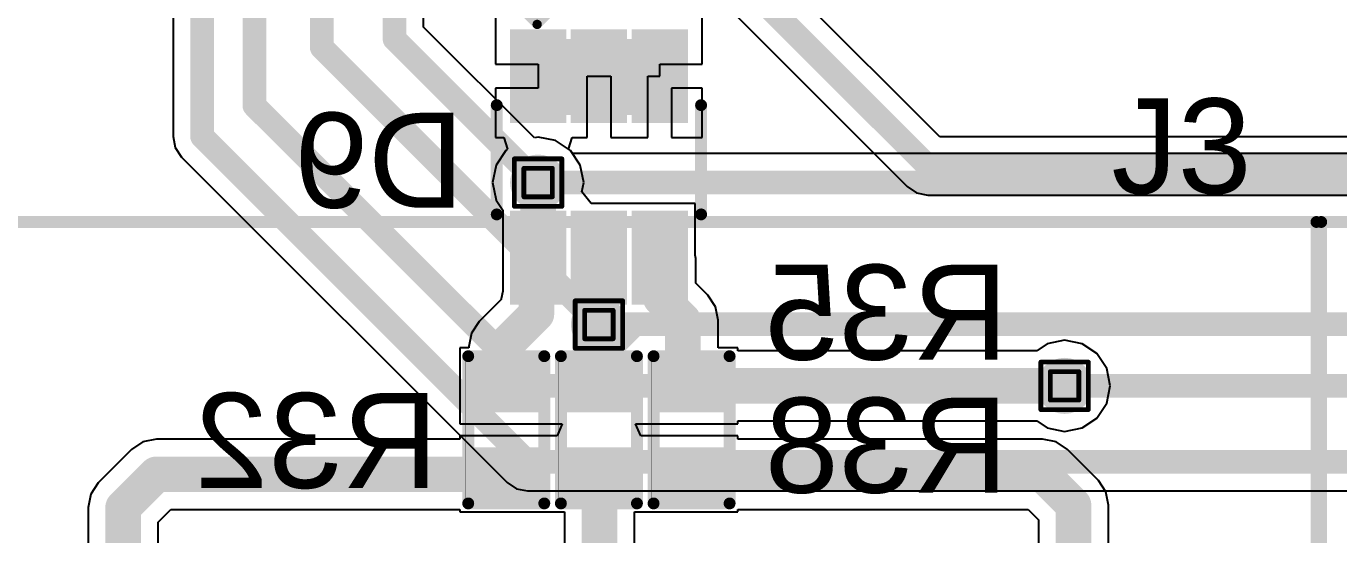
# Model space of a CAD drawing. Header units: inches. Extents: x -8 to 208, y -3 to 109.
# Drawn here: x 32.49 to 46.52, y 8.64 to 14.08 of the extents above; entities that cross this region are included whole.
import ezdxf

# ---------------------------------------------------------------- set-up
doc = ezdxf.new("R2010")
doc.units = ezdxf.units.IN
for name, color, linetype in [('BottomLayer', 5, 'Continuous'), ('BottomOverlay', 54, 'Continuous'), ('BottomPaste', 16, 'Continuous'), ('BottomSolder', 6, 'Continuous'), ('DrillDrawing', 1, 'Continuous'), ('TopLayer', 1, 'Continuous'), ('TopOverlay', 2, 'Continuous'), ('ViaHoleLayer', 16, 'Continuous')]:
    doc.layers.add(name, color=color, linetype=linetype)
doc.styles.add('Arial', font='', dxfattribs={"height": 0.2})
doc.styles.get('Arial').set_extended_font_data('Arial')

# ---------------------------------------------------------------- blocks, each defined once
blk = doc.blocks.new('R___0402_B_31')
at = {"layer": 'BottomLayer'}
for points in [[(-0.2413, 0.3175), (-0.2412999999999999, -0.3175), (-0.6985, -0.3175), (-0.6985, 0.3175)], [(0.6985, 0.3175), (0.6985, -0.3175), (0.2413, -0.3175), (0.2412999999999999, 0.3175)]]:
    blk.add_hatch(color=5, dxfattribs=at).paths.add_polyline_path(points)
at = {"layer": 'BottomPaste'}
for points in [[(-0.2413, 0.3175), (-0.2412999999999999, -0.3175), (-0.6985, -0.3175), (-0.6985, 0.3175)], [(0.6985, 0.3175), (0.6985, -0.3175), (0.2413, -0.3175), (0.2412999999999999, 0.3175)]]:
    blk.add_hatch(color=16, dxfattribs=at).paths.add_polyline_path(points)
at = {"layer": 'BottomSolder'}
for points in [[(-0.18629884, 0.37250116), (-0.1862988399999999, -0.37250116), (-0.75350116, -0.37250116), (-0.75350116, 0.37250116)], [(0.75350116, 0.37250116), (0.75350116, -0.37250116), (0.18629884, -0.37250116), (0.1862988399999999, 0.37250116)]]:
    blk.add_hatch(color=6, dxfattribs=at).paths.add_polyline_path(points)
at = {"layer": 'BottomOverlay'}
for points in [[(-0.7874, 0.4064, 0.127, 0.127, 0), (0.7874, 0.4064, 0.127, 0.127, 0)], [(-0.7874, 0.4064, 0.127, 0.127, 0), (-0.7874, -0.4064, 0.127, 0.127, 0)], [(-0.8128, 0.4318, 0.0032258, 0.0032258, 0), (0.8128, 0.4318, 0.0032258, 0.0032258, 0)], [(0.7874, 0.4064, 0.127, 0.127, 0), (0.7874, -0.4064, 0.127, 0.127, 0)], [(-0.7874, -0.4064, 0.127, 0.127, 0), (0.7874, -0.4064, 0.127, 0.127, 0)]]:
    blk.add_lwpolyline(points, format="xyseb", dxfattribs=at)
for points in [[(-0.8191499999999999, 0.4064, 0.0635, 0.0635, 1), (-0.7556499999999999, 0.4064, 0.0635, 0.0635, 1)], [(-0.8191499999999999, 0.4064, 0.0635, 0.0635, 1), (-0.7556499999999999, 0.4064, 0.0635, 0.0635, 1)], [(-0.81360518, 0.4318, 0.0016129, 0.0016129, 1), (-0.8119948199999999, 0.4318, 0.0016129, 0.0016129, 1)], [(0.7556499999999999, 0.4064, 0.0635, 0.0635, 1), (0.8191499999999999, 0.4064, 0.0635, 0.0635, 1)], [(0.7556499999999999, 0.4064, 0.0635, 0.0635, 1), (0.8191499999999999, 0.4064, 0.0635, 0.0635, 1)], [(0.8119948199999999, 0.4318, 0.0016129, 0.0016129, 1), (0.81360518, 0.4318, 0.0016129, 0.0016129, 1)], [(-0.8191499999999999, -0.4064, 0.0635, 0.0635, 1), (-0.7556499999999999, -0.4064, 0.0635, 0.0635, 1)], [(-0.8191499999999999, -0.4064, 0.0635, 0.0635, 1), (-0.7556499999999999, -0.4064, 0.0635, 0.0635, 1)], [(0.7556499999999999, -0.4064, 0.0635, 0.0635, 1), (0.8191499999999999, -0.4064, 0.0635, 0.0635, 1)], [(0.7556499999999999, -0.4064, 0.0635, 0.0635, 1), (0.8191499999999999, -0.4064, 0.0635, 0.0635, 1)]]:
    blk.add_lwpolyline(points, format="xyseb", close=True, dxfattribs=at)
blk = doc.blocks.new('R___0402_B_34')
at = {"layer": 'BottomLayer'}
for points in [[(-0.2413, 0.3175), (-0.2412999999999999, -0.3175), (-0.6985, -0.3175), (-0.6985, 0.3175)], [(0.6985, 0.3175), (0.6985, -0.3175), (0.2413, -0.3175), (0.2412999999999999, 0.3175)]]:
    blk.add_hatch(color=5, dxfattribs=at).paths.add_polyline_path(points)
at = {"layer": 'BottomPaste'}
for points in [[(-0.2413, 0.3175), (-0.2412999999999999, -0.3175), (-0.6985, -0.3175), (-0.6985, 0.3175)], [(0.6985, 0.3175), (0.6985, -0.3175), (0.2413, -0.3175), (0.2412999999999999, 0.3175)]]:
    blk.add_hatch(color=16, dxfattribs=at).paths.add_polyline_path(points)
at = {"layer": 'BottomSolder'}
for points in [[(-0.18629884, 0.37250116), (-0.1862988399999999, -0.37250116), (-0.75350116, -0.37250116), (-0.75350116, 0.37250116)], [(0.75350116, 0.37250116), (0.75350116, -0.37250116), (0.18629884, -0.37250116), (0.1862988399999999, 0.37250116)]]:
    blk.add_hatch(color=6, dxfattribs=at).paths.add_polyline_path(points)
at = {"layer": 'BottomOverlay'}
for points in [[(-0.7874, 0.4064, 0.127, 0.127, 0), (0.7874, 0.4064, 0.127, 0.127, 0)], [(-0.7874, 0.4064, 0.127, 0.127, 0), (-0.7874, -0.4064, 0.127, 0.127, 0)], [(-0.8128, 0.4318, 0.0032258, 0.0032258, 0), (0.8128, 0.4318, 0.0032258, 0.0032258, 0)], [(0.7874, 0.4064, 0.127, 0.127, 0), (0.7874, -0.4064, 0.127, 0.127, 0)], [(-0.7874, -0.4064, 0.127, 0.127, 0), (0.7874, -0.4064, 0.127, 0.127, 0)]]:
    blk.add_lwpolyline(points, format="xyseb", dxfattribs=at)
for points in [[(-0.8191499999999999, 0.4064, 0.0635, 0.0635, 1), (-0.7556499999999999, 0.4064, 0.0635, 0.0635, 1)], [(-0.8191499999999999, 0.4064, 0.0635, 0.0635, 1), (-0.7556499999999999, 0.4064, 0.0635, 0.0635, 1)], [(-0.81360518, 0.4318, 0.0016129, 0.0016129, 1), (-0.8119948199999999, 0.4318, 0.0016129, 0.0016129, 1)], [(0.7556499999999999, 0.4064, 0.0635, 0.0635, 1), (0.8191499999999999, 0.4064, 0.0635, 0.0635, 1)], [(0.7556499999999999, 0.4064, 0.0635, 0.0635, 1), (0.8191499999999999, 0.4064, 0.0635, 0.0635, 1)], [(0.8119948199999999, 0.4318, 0.0016129, 0.0016129, 1), (0.81360518, 0.4318, 0.0016129, 0.0016129, 1)], [(-0.8191499999999999, -0.4064, 0.0635, 0.0635, 1), (-0.7556499999999999, -0.4064, 0.0635, 0.0635, 1)], [(-0.8191499999999999, -0.4064, 0.0635, 0.0635, 1), (-0.7556499999999999, -0.4064, 0.0635, 0.0635, 1)], [(0.7556499999999999, -0.4064, 0.0635, 0.0635, 1), (0.8191499999999999, -0.4064, 0.0635, 0.0635, 1)], [(0.7556499999999999, -0.4064, 0.0635, 0.0635, 1), (0.8191499999999999, -0.4064, 0.0635, 0.0635, 1)]]:
    blk.add_lwpolyline(points, format="xyseb", close=True, dxfattribs=at)
blk = doc.blocks.new('R___0402_B_37')
at = {"layer": 'BottomLayer'}
for points in [[(-0.2413, 0.3175), (-0.2412999999999999, -0.3175), (-0.6985, -0.3175), (-0.6985, 0.3175)], [(0.6985, 0.3175), (0.6985, -0.3175), (0.2413, -0.3175), (0.2412999999999999, 0.3175)]]:
    blk.add_hatch(color=5, dxfattribs=at).paths.add_polyline_path(points)
at = {"layer": 'BottomPaste'}
for points in [[(-0.2413, 0.3175), (-0.2412999999999999, -0.3175), (-0.6985, -0.3175), (-0.6985, 0.3175)], [(0.6985, 0.3175), (0.6985, -0.3175), (0.2413, -0.3175), (0.2412999999999999, 0.3175)]]:
    blk.add_hatch(color=16, dxfattribs=at).paths.add_polyline_path(points)
at = {"layer": 'BottomSolder'}
for points in [[(-0.18629884, 0.37250116), (-0.1862988399999999, -0.37250116), (-0.75350116, -0.37250116), (-0.75350116, 0.37250116)], [(0.75350116, 0.37250116), (0.75350116, -0.37250116), (0.18629884, -0.37250116), (0.1862988399999999, 0.37250116)]]:
    blk.add_hatch(color=6, dxfattribs=at).paths.add_polyline_path(points)
at = {"layer": 'BottomOverlay'}
for points in [[(-0.7874, 0.4064, 0.127, 0.127, 0), (0.7874, 0.4064, 0.127, 0.127, 0)], [(-0.7874, 0.4064, 0.127, 0.127, 0), (-0.7874, -0.4064, 0.127, 0.127, 0)], [(-0.8128, 0.4318, 0.0032258, 0.0032258, 0), (0.8128, 0.4318, 0.0032258, 0.0032258, 0)], [(0.7874, 0.4064, 0.127, 0.127, 0), (0.7874, -0.4064, 0.127, 0.127, 0)], [(-0.7874, -0.4064, 0.127, 0.127, 0), (0.7874, -0.4064, 0.127, 0.127, 0)]]:
    blk.add_lwpolyline(points, format="xyseb", dxfattribs=at)
for points in [[(-0.8191499999999999, 0.4064, 0.0635, 0.0635, 1), (-0.7556499999999999, 0.4064, 0.0635, 0.0635, 1)], [(-0.8191499999999999, 0.4064, 0.0635, 0.0635, 1), (-0.7556499999999999, 0.4064, 0.0635, 0.0635, 1)], [(-0.81360518, 0.4318, 0.0016129, 0.0016129, 1), (-0.8119948199999999, 0.4318, 0.0016129, 0.0016129, 1)], [(0.7556499999999999, 0.4064, 0.0635, 0.0635, 1), (0.8191499999999999, 0.4064, 0.0635, 0.0635, 1)], [(0.7556499999999999, 0.4064, 0.0635, 0.0635, 1), (0.8191499999999999, 0.4064, 0.0635, 0.0635, 1)], [(0.8119948199999999, 0.4318, 0.0016129, 0.0016129, 1), (0.81360518, 0.4318, 0.0016129, 0.0016129, 1)], [(-0.8191499999999999, -0.4064, 0.0635, 0.0635, 1), (-0.7556499999999999, -0.4064, 0.0635, 0.0635, 1)], [(-0.8191499999999999, -0.4064, 0.0635, 0.0635, 1), (-0.7556499999999999, -0.4064, 0.0635, 0.0635, 1)], [(0.7556499999999999, -0.4064, 0.0635, 0.0635, 1), (0.8191499999999999, -0.4064, 0.0635, 0.0635, 1)], [(0.7556499999999999, -0.4064, 0.0635, 0.0635, 1), (0.8191499999999999, -0.4064, 0.0635, 0.0635, 1)]]:
    blk.add_lwpolyline(points, format="xyseb", close=True, dxfattribs=at)
blk = doc.blocks.new('DB128L_5_08_3P_BK_S_91')
at = {"layer": 'TopOverlay'}
for points in [[(-7.670799999999999, -5.08, 0.127, 0.127, 0), (-7.670799999999999, 5.1308, 0.127, 0.127, 0)], [(-7.670799999999999, 5.1308, 0.127, 0.127, 0), (7.670799999999999, 5.1308, 0.127, 0.127, 0)]]:
    blk.add_lwpolyline(points, format="xyseb", dxfattribs=at)
blk.add_lwpolyline([(-7.70255, 5.1308, 0.0635, 0.0635, 1), (-7.63905, 5.1308, 0.0635, 0.0635, 1)], format="xyseb", close=True, dxfattribs=at)
blk.add_lwpolyline([(-7.70255, 5.1308, 0.0635, 0.0635, 1), (-7.63905, 5.1308, 0.0635, 0.0635, 1)], format="xyseb", close=True, dxfattribs=at)
blk = doc.blocks.new('DB128L_5_08_3P_BK_S_92')
at = {"layer": 'TopOverlay'}
for points in [[(-7.670799999999999, 5.1308, 0.127, 0.127, 0), (7.670799999999999, 5.1308, 0.127, 0.127, 0)], [(7.670799999999999, -5.08, 0.127, 0.127, 0), (7.670799999999999, 5.1308, 0.127, 0.127, 0)]]:
    blk.add_lwpolyline(points, format="xyseb", dxfattribs=at)
blk.add_lwpolyline([(7.63905, 5.1308, 0.0635, 0.0635, 1), (7.70255, 5.1308, 0.0635, 0.0635, 1)], format="xyseb", close=True, dxfattribs=at)
blk.add_lwpolyline([(7.63905, 5.1308, 0.0635, 0.0635, 1), (7.70255, 5.1308, 0.0635, 0.0635, 1)], format="xyseb", close=True, dxfattribs=at)
blk = doc.blocks.new('SOT_363_B_104')
at = {"layer": 'BottomLayer'}
for points in [[(-1.37000107, 0.4499990999999999), (-1.37000107, 0.8499983), (-0.57000013, 0.8499983), (-0.57000013, 0.4499991)], [(0.57000013, 0.4499990999999999), (0.57000013, 0.8499983), (1.37000107, 0.8499983), (1.37000107, 0.4499991)], [(-1.37000107, -0.1999996000000001), (-1.37000107, 0.1999995999999999), (-0.57000013, 0.1999996000000001), (-0.57000013, -0.1999995999999999)], [(0.57000013, -0.2000021400000001), (0.57000013, 0.1999970599999999), (1.37000107, 0.1999970600000001), (1.37000107, -0.2000021399999999)], [(-1.37000107, -0.8500008399999999), (-1.37000107, -0.45000164), (-0.57000013, -0.4500016399999999), (-0.57000013, -0.8500008399999999)], [(0.57000013, -0.8500008399999999), (0.57000013, -0.45000164), (1.37000107, -0.4500016399999999), (1.37000107, -0.8500008399999999)]]:
    blk.add_hatch(color=5, dxfattribs=at).paths.add_polyline_path(points)
at = {"layer": 'BottomPaste'}
for points in [[(-1.37000107, 0.4499990999999999), (-1.37000107, 0.8499983), (-0.57000013, 0.8499983), (-0.57000013, 0.4499991)], [(0.57000013, 0.4499990999999999), (0.57000013, 0.8499983), (1.37000107, 0.8499983), (1.37000107, 0.4499991)], [(-1.37000107, -0.1999996000000001), (-1.37000107, 0.1999995999999999), (-0.57000013, 0.1999996000000001), (-0.57000013, -0.1999995999999999)], [(0.57000013, -0.2000021400000001), (0.57000013, 0.1999970599999999), (1.37000107, 0.1999970600000001), (1.37000107, -0.2000021399999999)], [(-1.37000107, -0.8500008399999999), (-1.37000107, -0.45000164), (-0.57000013, -0.4500016399999999), (-0.57000013, -0.8500008399999999)], [(0.57000013, -0.8500008399999999), (0.57000013, -0.45000164), (1.37000107, -0.4500016399999999), (1.37000107, -0.8500008399999999)]]:
    blk.add_hatch(color=16, dxfattribs=at).paths.add_polyline_path(points)
at = {"layer": 'BottomSolder'}
for points in [[(-1.47160107, 0.3483990999999999), (-1.47160107, 0.9515982999999999), (-0.4684001300000001, 0.9515982999999999), (-0.4684001299999999, 0.3483991000000001)], [(0.4684001300000001, 0.3483990999999999), (0.4684001299999999, 0.9515982999999999), (1.47160107, 0.9515982999999999), (1.47160107, 0.3483991000000001)], [(-1.47160107, -0.3015996), (-1.47160107, 0.3015995999999999), (-0.4684001300000001, 0.3015996), (-0.4684001299999999, -0.3015995999999999)], [(0.4684001300000001, -0.3016021400000001), (0.4684001299999999, 0.3015970599999999), (1.47160107, 0.3015970600000001), (1.47160107, -0.3016021399999999)], [(-1.47160107, -0.95160084), (-1.47160107, -0.3484016400000001), (-0.4684001300000001, -0.3484016399999999), (-0.4684001299999999, -0.95160084)], [(0.4684001300000001, -0.95160084), (0.4684001299999999, -0.3484016400000001), (1.47160107, -0.3484016399999999), (1.47160107, -0.95160084)]]:
    blk.add_hatch(color=6, dxfattribs=at).paths.add_polyline_path(points)
at = {"layer": 'BottomOverlay'}
for points in [[(0.508, 1.09219746, 0.127, 0.127, 0), (-0.6604, 1.09219746, 0.127, 0.127, 0)], [(-1.524, -0.6604, 0.0999998, 0.0999998, 0), (-1.651, -0.5334, 0.0999998, 0.0999998, 0)], [(-1.651, -0.7874, 0.0999998, 0.0999998, 0), (-1.651, -0.5334, 0.0999998, 0.0999998, 0)], [(-1.651, -0.7874, 0.0999998, 0.0999998, 0), (-1.524, -0.6604, 0.0999998, 0.0999998, 0)], [(0.508, -1.0922, 0.127, 0.127, 0), (-0.6604, -1.0922, 0.127, 0.127, 0)]]:
    blk.add_lwpolyline(points, format="xyseb", dxfattribs=at)
for points in [[(-0.6921499999999999, 1.09219746, 0.0635, 0.0635, 1), (-0.62865, 1.09219746, 0.0635, 0.0635, 1)], [(0.47625, 1.09219746, 0.0635, 0.0635, 1), (0.5397500000000001, 1.09219746, 0.0635, 0.0635, 1)], [(-1.67599868, -0.5334, 0.0499999, 0.0499999, 1), (-1.62600132, -0.5334, 0.0499999, 0.0499999, 1)], [(-1.67599868, -0.5334, 0.0499999, 0.0499999, 1), (-1.62600132, -0.5334, 0.0499999, 0.0499999, 1)], [(-1.54899868, -0.6604, 0.0499999, 0.0499999, 1), (-1.49900132, -0.6604, 0.0499999, 0.0499999, 1)], [(-1.54899868, -0.6604, 0.0499999, 0.0499999, 1), (-1.49900132, -0.6604, 0.0499999, 0.0499999, 1)], [(-1.67599868, -0.7874, 0.0499999, 0.0499999, 1), (-1.62600132, -0.7874, 0.0499999, 0.0499999, 1)], [(-1.67599868, -0.7874, 0.0499999, 0.0499999, 1), (-1.62600132, -0.7874, 0.0499999, 0.0499999, 1)], [(-0.6921499999999999, -1.0922, 0.0635, 0.0635, 1), (-0.62865, -1.0922, 0.0635, 0.0635, 1)], [(0.47625, -1.0922, 0.0635, 0.0635, 1), (0.5397500000000001, -1.0922, 0.0635, 0.0635, 1)]]:
    blk.add_lwpolyline(points, format="xyseb", close=True, dxfattribs=at)

msp = doc.modelspace()

# ---------------------------------------------------------------- hatches: boundary and pattern name
at = {"layer": 'BottomLayer'}
for points in [[(37.79519999999999, 13.1318), (39.4462, 13.1318), (39.4462, 13.9446), (37.79519999999999, 13.9446)], [(38.32860254, 10.00759746), (38.88740254, 10.00759746), (38.88740254, 10.92199746), (38.32860254, 10.92199746)]]:
    msp.add_hatch(color=5, dxfattribs=at).paths.add_polyline_path(points)
h = msp.add_hatch(color=5, dxfattribs=at)
edge = h.paths.add_edge_path()
edge.add_arc((37.95799876, 12.41020124), 0.2999994, 0, 360)
h = msp.add_hatch(color=5, dxfattribs=at)
edge = h.paths.add_edge_path()
edge.add_arc((38.608, 10.8917994), 0.2999994, 0, 360)
h = msp.add_hatch(color=5, dxfattribs=at)
edge = h.paths.add_edge_path()
edge.add_arc((43.5864, 10.2362), 0.2999994, 0, 360)
at = {"layer": 'TopLayer'}
h = msp.add_hatch(color=1, dxfattribs=at)
edge = h.paths.add_edge_path()
edge.add_arc((37.95799876, 12.41020124), 0.2999994, 0, 360)
h = msp.add_hatch(color=1, dxfattribs=at)
edge = h.paths.add_edge_path()
edge.add_arc((38.608, 10.8917994), 0.2999994, 0, 360)
h = msp.add_hatch(color=1, dxfattribs=at)
edge = h.paths.add_edge_path()
edge.add_arc((43.5864, 10.2362), 0.2999994, 0, 360)
at = {"layer": 'ViaHoleLayer'}
h = msp.add_hatch(color=16, dxfattribs=at)
edge = h.paths.add_edge_path()
edge.add_arc((37.95799876, 12.41020124), 0.1499997, 0, 360)
h = msp.add_hatch(color=16, dxfattribs=at)
edge = h.paths.add_edge_path()
edge.add_arc((38.608, 10.8917994), 0.1499997, 0, 360)
h = msp.add_hatch(color=16, dxfattribs=at)
edge = h.paths.add_edge_path()
edge.add_arc((43.5864, 10.2362), 0.1499997, 0, 360)

# ---------------------------------------------------------------- linework, layer by layer
at = {"layer": 'BottomLayer'}
for p, q in [((42.25232596, 12.89877278), (40.3263481, 14.8247481)), ((39.97787534, 14.29422846), (41.90385066, 12.3682506)), ((37.50399916, 14.16722592), (37.50399916, 13.6748012)), ((39.7119983, 13.6748012), (39.7119983, 14.16722592)), ((37.50399916, 13.6748012), (37.95799876, 13.6748012)), ((37.95799876, 13.6748012), (37.95799876, 13.4208012)), ((39.2579987, 13.5478012), (39.2579987, 13.6748012)), ((39.2579987, 13.6748012), (39.7119983, 13.6748012)), ((38.48099999999999, 12.893802), (38.48099999999999, 13.5478012)), ((38.48099999999999, 13.5478012), (38.73499999999999, 13.5478012)), ((38.73499999999999, 13.5478012), (38.73499999999999, 12.893802)), ((39.1309987, 12.893802), (39.1309987, 13.5478012)), ((39.1309987, 13.5478012), (39.2579987, 13.5478012)), ((37.95799876, 13.4208012), (37.50399916, 13.4208012)), ((37.50399916, 13.4208012), (37.50399916, 12.893802)), ((39.7119983, 13.4208012), (39.3849987, 13.4208012)), ((39.3849987, 13.4208012), (39.3849987, 12.893802)), ((39.7119983, 12.893802), (39.7119983, 13.4208012)), ((37.50399916, 12.893802), (37.59314553999999, 12.893802)), ((37.59314553999999, 12.893802), (37.63166972, 12.766802)), ((38.2843278, 12.766802), (38.32285198, 12.893802)), ((38.32285198, 12.893802), (38.48099999999999, 12.893802)), ((38.73499999999999, 12.893802), (39.1309987, 12.893802)), ((39.3849987, 12.893802), (39.7119983, 12.893802)), ((52.92179916, 12.89877278), (42.25232596, 12.89877278)), ((37.61352396, 12.75467604), (37.50792346, 12.59662962)), ((37.63166972, 12.766802), (37.61352396, 12.75467604)), ((38.30247356, 12.75467604), (38.2843278, 12.766802)), ((38.40807406, 12.59662962), (38.30247356, 12.75467604)), ((37.50792346, 12.59662962), (37.47083946, 12.41020124)), ((38.44515806, 12.41020124), (38.40807406, 12.59662962)), ((37.47083946, 12.41020124), (37.50792346, 12.22377286)), ((38.4257423, 12.31260174), (38.44515806, 12.41020124)), ((41.90385066, 12.3682506), (42.00467088, 12.30088472)), ((37.50792346, 12.22377286), (37.58019916, 12.11560188)), ((38.5236847, 12.1855992), (38.4257423, 12.31260174)), ((42.00467088, 12.30088472), (42.12359876, 12.2772297)), ((42.12359876, 12.2772297), (52.91260943999999, 12.2772297)), ((37.58019916, 12.11560188), (37.58019916, 11.24912406)), ((39.6357983, 12.1855992), (38.5236847, 12.1855992)), ((39.6357983, 11.63457668), (39.6357983, 12.1855992)), ((39.64301443999999, 11.5983004), (39.6357983, 11.63457668)), ((39.64301443999999, 11.3329593), (39.64301443999999, 11.5983004)), ((37.58019916, 11.24912406), (37.56418446, 11.16861622)), ((39.7711676, 11.20480614), (39.64301443999999, 11.3329593)), ((37.56418446, 11.16084636), (37.32647094, 10.9231303)), ((37.56418446, 11.16861622), (37.56418446, 11.16084636)), ((39.85256952, 11.08298012), (39.7711676, 11.20480614)), ((39.88115467999999, 10.93927708), (39.85256952, 11.08298012)), ((37.32647094, 10.9231303), (37.24506902, 10.80130428)), ((39.88115467999999, 10.6426), (39.88115467999999, 10.93927708)), ((37.24506902, 10.80130428), (37.21648386, 10.65760124)), ((43.39997162, 10.6862753), (43.2883818, 10.61171614)), ((43.5864, 10.7233593), (43.39997162, 10.6862753)), ((43.77282837999999, 10.6862753), (43.5864, 10.7233593)), ((43.9308748, 10.5806748), (43.77282837999999, 10.6862753)), ((37.21648386, 10.6426), (37.1221, 10.6426)), ((37.1221, 10.6426), (37.1221, 9.8298)), ((37.21648386, 10.65760124), (37.21648386, 10.6426)), ((40.0939, 10.6426), (39.88115467999999, 10.6426)), ((40.0939, 10.61171614), (40.0939, 10.6426)), ((43.2883818, 10.61171614), (40.0939, 10.61171614)), ((44.0364753, 10.42262838), (43.9308748, 10.5806748)), ((44.0735593, 10.2362), (44.0364753, 10.42262838)), ((44.0364753, 10.04977162), (44.0735593, 10.2362)), ((43.9308748, 9.8917252), (44.0364753, 10.04977162)), ((37.1221, 9.8298), (38.2165225, 9.8298)), ((38.2165225, 9.8298), (38.16022848, 9.7028)), ((39.05577659999999, 9.7028), (38.99948258, 9.8298)), ((38.99948258, 9.8298), (40.0939, 9.8298)), ((40.0939, 9.8298), (40.0939, 9.86068386)), ((40.0939, 9.86068386), (43.2883818, 9.86068386)), ((43.2883818, 9.86068386), (43.39997162, 9.7861247)), ((43.77282837999999, 9.7861247), (43.9308748, 9.8917252)), ((38.16022848, 9.7028), (37.1221, 9.7028)), ((37.1221, 9.7028), (37.1221, 9.66556614)), ((40.0939, 9.7028), (39.05577659999999, 9.7028)), ((40.0939, 9.66556614), (40.0939, 9.7028)), ((43.39997162, 9.7861247), (43.5864, 9.7490407)), ((43.5864, 9.7490407), (43.77282837999999, 9.7861247)), ((33.61172094, 9.55557906), (33.25612094, 9.19997906)), ((33.73354696, 9.636980979999999), (33.61172094, 9.55557906)), ((33.87725, 9.66556614), (33.73354696, 9.636980979999999)), ((37.1221, 9.66556614), (33.87725, 9.66556614)), ((43.35145, 9.66556614), (40.0939, 9.66556614)), ((43.49515304, 9.636980979999999), (43.35145, 9.66556614)), ((43.61697905999999, 9.55557906), (43.49515304, 9.636980979999999)), ((43.9471816, 9.22537906), (43.61697905999999, 9.55557906)), ((33.25612094, 9.19997906), (33.17471902, 9.07815304)), ((44.02858098, 9.10355304), (43.9471816, 9.22537906)), ((33.17471902, 9.07815304), (33.14613386, 8.93445)), ((44.05716614, 8.95985), (44.02858098, 9.10355304)), ((33.14613386, 8.93445), (33.14613386, 8.53579954)), ((33.89716614, 8.77890802), (34.03279198, 8.914533859999999)), ((34.03279198, 8.914533859999999), (37.1221, 8.914533859999999)), ((37.1221, 8.914533859999999), (37.1221, 8.889999999999999)), ((37.1221, 8.889999999999999), (38.23883385999999, 8.889999999999999)), ((38.23883385999999, 8.889999999999999), (38.23883385999999, 8.499309899999998)), ((38.98986614, 8.49545672), (38.98986614, 8.889999999999999)), ((38.98986614, 8.889999999999999), (40.0939, 8.889999999999999)), ((40.0939, 8.889999999999999), (40.0939, 8.914533859999999)), ((40.0939, 8.914533859999999), (43.19590802, 8.914533859999999)), ((43.19590802, 8.914533859999999), (43.30613386, 8.80430548)), ((44.05716614, 8.499309899999998), (44.05716614, 8.95985)), ((33.89716614, 8.53579954), (33.89716614, 8.77890802)), ((43.30613386, 8.80430548), (43.30613386, 8.49545672))]:
    msp.add_line(p, q, dxfattribs=at)
for points in [[(40.1066, 14.605, 0.254, 0.254, 0), (42.12359876, 12.58800124, 0.254, 0.254, 0)], [(42.12359876, 12.58800124, 0.254, 0.254, 0), (53.37579876, 12.58800124, 0.254, 0.254, 0)], [(37.95799876, 11.6078, 0.3809999999999999, 0.3809999999999999, 0), (37.95799876, 12.41020124, 0.3809999999999999, 0.3809999999999999, 0)], [(37.95799876, 11.18691438, 0.3809999999999999, 0.3809999999999999, 0), (37.95799876, 11.6078, 0.3809999999999999, 0.3809999999999999, 0)], [(38.60799746, 10.23620254, 0.3809999999999999, 0.3809999999999999, 0), (38.60799746, 11.6078, 0.3809999999999999, 0.3809999999999999, 0)], [(39.2579987, 11.6078, 0.3809999999999999, 0.3809999999999999, 0), (39.2674983, 11.5983004, 0.3809999999999999, 0.3809999999999999, 0)], [(39.2674983, 11.17741732, 0.3809999999999999, 0.3809999999999999, 0), (39.2674983, 11.5983004, 0.3809999999999999, 0.3809999999999999, 0)], [(37.9397006, 11.16861622, 0.3809999999999999, 0.3809999999999999, 0), (37.95799876, 11.18691438, 0.3809999999999999, 0.3809999999999999, 0)], [(39.2674983, 11.17741732, 0.3809999999999999, 0.3809999999999999, 0), (39.50563854, 10.93927708, 0.3809999999999999, 0.3809999999999999, 0)], [(37.9397006, 11.00530184, 0.3809999999999999, 0.3809999999999999, 0), (37.9397006, 11.16861622, 0.3809999999999999, 0.3809999999999999, 0)], [(37.592, 10.65760124, 0.3809999999999999, 0.3809999999999999, 0), (37.9397006, 11.00530184, 0.3809999999999999, 0.3809999999999999, 0)], [(39.50563854, 10.2743, 0.3809999999999999, 0.3809999999999999, 0), (39.50563854, 10.93927708, 0.3809999999999999, 0.3809999999999999, 0)], [(38.60799746, 10.8917994, 0.3809999999999999, 0.3809999999999999, 0), (38.608, 10.8917994, 0.3809999999999999, 0.3809999999999999, 0)], [(38.608, 10.71879746, 0.254, 0.254, 0), (38.608, 10.8917994, 0.254, 0.254, 0)], [(37.592, 10.2362, 0.3809999999999999, 0.3809999999999999, 0), (37.592, 10.65760124, 0.3809999999999999, 0.3809999999999999, 0)], [(38.608, 10.2362, 0.254, 0.254, 0), (38.608, 10.71879746, 0.254, 0.254, 0)], [(39.50563854, 10.2743, 0.3809999999999999, 0.3809999999999999, 0), (39.54373854, 10.2362, 0.3809999999999999, 0.3809999999999999, 0)], [(39.54373854, 10.2362, 0.3809999999999999, 0.3809999999999999, 0), (39.5986, 10.2362, 0.3809999999999999, 0.3809999999999999, 0)], [(39.5986, 10.2362, 0.3809999999999999, 0.3809999999999999, 0), (43.5864, 10.2362, 0.3809999999999999, 0.3809999999999999, 0)], [(33.52165, 8.93445, 0.3809999999999999, 0.3809999999999999, 0), (33.87725, 9.29005, 0.3809999999999999, 0.3809999999999999, 0)], [(33.87725, 9.29005, 0.3809999999999999, 0.3809999999999999, 0), (37.61105, 9.29005, 0.3809999999999999, 0.3809999999999999, 0)], [(38.61435, 6.864349999999999, 0.3809999999999999, 0.3809999999999999, 0), (38.61435, 9.27735, 0.3809999999999999, 0.3809999999999999, 0)], [(39.61765, 9.29005, 0.3809999999999999, 0.3809999999999999, 0), (43.35145, 9.29005, 0.3809999999999999, 0.3809999999999999, 0)], [(43.35145, 9.29005, 0.3809999999999999, 0.3809999999999999, 0), (43.68165, 8.95985, 0.3809999999999999, 0.3809999999999999, 0)], [(33.52165, 6.851649999999999, 0.3809999999999999, 0.3809999999999999, 0), (33.52165, 8.93445, 0.3809999999999999, 0.3809999999999999, 0)], [(43.68165, 6.851649999999999, 0.3809999999999999, 0.3809999999999999, 0), (43.68165, 8.95985, 0.3809999999999999, 0.3809999999999999, 0)]]:
    msp.add_lwpolyline(points, format="xyseb", dxfattribs=at)
for points in [[(42.06009876, 12.58800124, 0.127, 0.127, 1), (42.18709876, 12.58800124, 0.127, 0.127, 1)], [(42.06009876, 12.58800124, 0.127, 0.127, 1), (42.18709876, 12.58800124, 0.127, 0.127, 1)], [(37.86274876, 12.41020124, 0.1905, 0.1905, 1), (38.05324876, 12.41020124, 0.1905, 0.1905, 1)], [(37.86274876, 11.6078, 0.1905, 0.1905, 1), (38.05324876, 11.6078, 0.1905, 0.1905, 1)], [(37.86274876, 11.6078, 0.1905, 0.1905, 1), (38.05324876, 11.6078, 0.1905, 0.1905, 1)], [(38.51274746, 11.6078, 0.1905, 0.1905, 1), (38.70324746, 11.6078, 0.1905, 0.1905, 1)], [(39.16274869999999, 11.6078, 0.1905, 0.1905, 1), (39.35324869999999, 11.6078, 0.1905, 0.1905, 1)], [(39.1722483, 11.5983004, 0.1905, 0.1905, 1), (39.3627483, 11.5983004, 0.1905, 0.1905, 1)], [(39.1722483, 11.5983004, 0.1905, 0.1905, 1), (39.3627483, 11.5983004, 0.1905, 0.1905, 1)], [(37.86274876, 11.18691438, 0.1905, 0.1905, 1), (38.05324876, 11.18691438, 0.1905, 0.1905, 1)], [(37.86274876, 11.18691438, 0.1905, 0.1905, 1), (38.05324876, 11.18691438, 0.1905, 0.1905, 1)], [(39.1722483, 11.17741732, 0.1905, 0.1905, 1), (39.3627483, 11.17741732, 0.1905, 0.1905, 1)], [(39.1722483, 11.17741732, 0.1905, 0.1905, 1), (39.3627483, 11.17741732, 0.1905, 0.1905, 1)], [(37.84445059999999, 11.16861622, 0.1905, 0.1905, 1), (38.03495059999999, 11.16861622, 0.1905, 0.1905, 1)], [(37.84445059999999, 11.16861622, 0.1905, 0.1905, 1), (38.03495059999999, 11.16861622, 0.1905, 0.1905, 1)], [(37.84445059999999, 11.00530184, 0.1905, 0.1905, 1), (38.03495059999999, 11.00530184, 0.1905, 0.1905, 1)], [(37.84445059999999, 11.00530184, 0.1905, 0.1905, 1), (38.03495059999999, 11.00530184, 0.1905, 0.1905, 1)], [(39.41038854, 10.93927708, 0.1905, 0.1905, 1), (39.60088853999999, 10.93927708, 0.1905, 0.1905, 1)], [(39.41038854, 10.93927708, 0.1905, 0.1905, 1), (39.60088853999999, 10.93927708, 0.1905, 0.1905, 1)], [(38.51274746, 10.8917994, 0.1905, 0.1905, 1), (38.70324746, 10.8917994, 0.1905, 0.1905, 1)], [(38.51275, 10.8917994, 0.1905, 0.1905, 1), (38.70325, 10.8917994, 0.1905, 0.1905, 1)], [(38.5445, 10.8917994, 0.127, 0.127, 1), (38.67149999999999, 10.8917994, 0.127, 0.127, 1)], [(37.49675, 10.65760124, 0.1905, 0.1905, 1), (37.68725, 10.65760124, 0.1905, 0.1905, 1)], [(37.49675, 10.65760124, 0.1905, 0.1905, 1), (37.68725, 10.65760124, 0.1905, 0.1905, 1)], [(38.5445, 10.71879746, 0.127, 0.127, 1), (38.67149999999999, 10.71879746, 0.127, 0.127, 1)], [(38.5445, 10.71879746, 0.127, 0.127, 1), (38.67149999999999, 10.71879746, 0.127, 0.127, 1)], [(37.49675, 10.2362, 0.1905, 0.1905, 1), (37.68725, 10.2362, 0.1905, 0.1905, 1)], [(38.51274746, 10.23620254, 0.1905, 0.1905, 1), (38.70324746, 10.23620254, 0.1905, 0.1905, 1)], [(39.41038854, 10.2743, 0.1905, 0.1905, 1), (39.60088853999999, 10.2743, 0.1905, 0.1905, 1)], [(39.41038854, 10.2743, 0.1905, 0.1905, 1), (39.60088853999999, 10.2743, 0.1905, 0.1905, 1)], [(39.44848853999999, 10.2362, 0.1905, 0.1905, 1), (39.63898854, 10.2362, 0.1905, 0.1905, 1)], [(39.44848853999999, 10.2362, 0.1905, 0.1905, 1), (39.63898854, 10.2362, 0.1905, 0.1905, 1)], [(39.50335, 10.2362, 0.1905, 0.1905, 1), (39.69385, 10.2362, 0.1905, 0.1905, 1)], [(39.50335, 10.2362, 0.1905, 0.1905, 1), (39.69385, 10.2362, 0.1905, 0.1905, 1)], [(43.49115, 10.2362, 0.1905, 0.1905, 1), (43.68165, 10.2362, 0.1905, 0.1905, 1)], [(38.5445, 10.2362, 0.127, 0.127, 1), (38.67149999999999, 10.2362, 0.127, 0.127, 1)], [(33.782, 9.29005, 0.1905, 0.1905, 1), (33.9725, 9.29005, 0.1905, 0.1905, 1)], [(33.782, 9.29005, 0.1905, 0.1905, 1), (33.9725, 9.29005, 0.1905, 0.1905, 1)], [(37.5158, 9.29005, 0.1905, 0.1905, 1), (37.7063, 9.29005, 0.1905, 0.1905, 1)], [(38.51909999999999, 9.27735, 0.1905, 0.1905, 1), (38.7096, 9.27735, 0.1905, 0.1905, 1)], [(39.5224, 9.29005, 0.1905, 0.1905, 1), (39.7129, 9.29005, 0.1905, 0.1905, 1)], [(43.2562, 9.29005, 0.1905, 0.1905, 1), (43.44669999999999, 9.29005, 0.1905, 0.1905, 1)], [(43.2562, 9.29005, 0.1905, 0.1905, 1), (43.44669999999999, 9.29005, 0.1905, 0.1905, 1)], [(33.4264, 8.93445, 0.1905, 0.1905, 1), (33.61689999999999, 8.93445, 0.1905, 0.1905, 1)], [(33.4264, 8.93445, 0.1905, 0.1905, 1), (33.61689999999999, 8.93445, 0.1905, 0.1905, 1)], [(43.5864, 8.95985, 0.1905, 0.1905, 1), (43.7769, 8.95985, 0.1905, 0.1905, 1)], [(43.5864, 8.95985, 0.1905, 0.1905, 1), (43.7769, 8.95985, 0.1905, 0.1905, 1)]]:
    msp.add_lwpolyline(points, format="xyseb", close=True, dxfattribs=at)
at = {"layer": 'BottomOverlay'}
for points in [[(38.7223, 10.5918, 0.2032, 0.2032, 0), (39.03979999999999, 10.9093, 0.2032, 0.2032, 0)], [(39.03979999999999, 10.9093, 0.2032, 0.2032, 0), (40.2336, 10.9093, 0.2032, 0.2032, 0)]]:
    msp.add_lwpolyline(points, format="xyseb", dxfattribs=at)
for points in [[(38.989, 10.9093, 0.1016, 0.1016, 1), (39.09059999999999, 10.9093, 0.1016, 0.1016, 1)], [(38.989, 10.9093, 0.1016, 0.1016, 1), (39.09059999999999, 10.9093, 0.1016, 0.1016, 1)], [(40.1828, 10.9093, 0.1016, 0.1016, 1), (40.2844, 10.9093, 0.1016, 0.1016, 1)], [(38.67149999999999, 10.5918, 0.1016, 0.1016, 1), (38.7731, 10.5918, 0.1016, 0.1016, 1)]]:
    msp.add_lwpolyline(points, format="xyseb", close=True, dxfattribs=at)
at = {"layer": 'DrillDrawing'}
for points in [[(37.70399876, 12.66420124, 0.0508, 0.0508, 0), (38.21199875999999, 12.66420124, 0.0508, 0.0508, 0)], [(37.70399876, 12.15620124, 0.0508, 0.0508, 0), (37.70399876, 12.66420124, 0.0508, 0.0508, 0)], [(38.21199875999999, 12.15620124, 0.0508, 0.0508, 0), (38.21199875999999, 12.66420124, 0.0508, 0.0508, 0)], [(37.80559876, 12.56260124, 0.0508, 0.0508, 0), (38.11039876, 12.56260124, 0.0508, 0.0508, 0)], [(37.80559876, 12.25780124, 0.0508, 0.0508, 0), (37.80559876, 12.56260124, 0.0508, 0.0508, 0)], [(38.11039876, 12.25780124, 0.0508, 0.0508, 0), (38.11039876, 12.56260124, 0.0508, 0.0508, 0)], [(37.80559876, 12.25780124, 0.0508, 0.0508, 0), (38.11039876, 12.25780124, 0.0508, 0.0508, 0)], [(37.70399876, 12.15620124, 0.0508, 0.0508, 0), (38.21199875999999, 12.15620124, 0.0508, 0.0508, 0)], [(38.354, 11.1457994, 0.0508, 0.0508, 0), (38.862, 11.1457994, 0.0508, 0.0508, 0)], [(38.354, 10.6377994, 0.0508, 0.0508, 0), (38.354, 11.1457994, 0.0508, 0.0508, 0)], [(38.862, 10.6377994, 0.0508, 0.0508, 0), (38.862, 11.1457994, 0.0508, 0.0508, 0)], [(38.4556, 11.0441994, 0.0508, 0.0508, 0), (38.7604, 11.0441994, 0.0508, 0.0508, 0)], [(38.4556, 10.7393994, 0.0508, 0.0508, 0), (38.4556, 11.0441994, 0.0508, 0.0508, 0)], [(38.7604, 10.7393994, 0.0508, 0.0508, 0), (38.7604, 11.0441994, 0.0508, 0.0508, 0)], [(38.4556, 10.7393994, 0.0508, 0.0508, 0), (38.7604, 10.7393994, 0.0508, 0.0508, 0)], [(38.354, 10.6377994, 0.0508, 0.0508, 0), (38.862, 10.6377994, 0.0508, 0.0508, 0)], [(43.3324, 10.4902, 0.0508, 0.0508, 0), (43.8404, 10.4902, 0.0508, 0.0508, 0)], [(43.3324, 9.9822, 0.0508, 0.0508, 0), (43.3324, 10.4902, 0.0508, 0.0508, 0)], [(43.434, 10.3886, 0.0508, 0.0508, 0), (43.7388, 10.3886, 0.0508, 0.0508, 0)], [(43.434, 10.0838, 0.0508, 0.0508, 0), (43.434, 10.3886, 0.0508, 0.0508, 0)], [(43.7388, 10.0838, 0.0508, 0.0508, 0), (43.7388, 10.3886, 0.0508, 0.0508, 0)], [(43.8404, 9.9822, 0.0508, 0.0508, 0), (43.8404, 10.4902, 0.0508, 0.0508, 0)], [(43.434, 10.0838, 0.0508, 0.0508, 0), (43.7388, 10.0838, 0.0508, 0.0508, 0)], [(43.3324, 9.9822, 0.0508, 0.0508, 0), (43.8404, 9.9822, 0.0508, 0.0508, 0)]]:
    msp.add_lwpolyline(points, format="xyseb", dxfattribs=at)
for points in [[(37.69129876, 12.66420124, 0.0254, 0.0254, 1), (37.71669876, 12.66420124, 0.0254, 0.0254, 1)], [(37.69129876, 12.66420124, 0.0254, 0.0254, 1), (37.71669876, 12.66420124, 0.0254, 0.0254, 1)], [(38.19929876, 12.66420124, 0.0254, 0.0254, 1), (38.22469876, 12.66420124, 0.0254, 0.0254, 1)], [(38.19929876, 12.66420124, 0.0254, 0.0254, 1), (38.22469876, 12.66420124, 0.0254, 0.0254, 1)], [(37.79289875999999, 12.56260124, 0.0254, 0.0254, 1), (37.81829876, 12.56260124, 0.0254, 0.0254, 1)], [(37.79289875999999, 12.56260124, 0.0254, 0.0254, 1), (37.81829876, 12.56260124, 0.0254, 0.0254, 1)], [(38.09769876, 12.56260124, 0.0254, 0.0254, 1), (38.12309876, 12.56260124, 0.0254, 0.0254, 1)], [(38.09769876, 12.56260124, 0.0254, 0.0254, 1), (38.12309876, 12.56260124, 0.0254, 0.0254, 1)], [(37.79289875999999, 12.25780124, 0.0254, 0.0254, 1), (37.81829876, 12.25780124, 0.0254, 0.0254, 1)], [(37.79289875999999, 12.25780124, 0.0254, 0.0254, 1), (37.81829876, 12.25780124, 0.0254, 0.0254, 1)], [(38.09769876, 12.25780124, 0.0254, 0.0254, 1), (38.12309876, 12.25780124, 0.0254, 0.0254, 1)], [(38.09769876, 12.25780124, 0.0254, 0.0254, 1), (38.12309876, 12.25780124, 0.0254, 0.0254, 1)], [(37.69129876, 12.15620124, 0.0254, 0.0254, 1), (37.71669876, 12.15620124, 0.0254, 0.0254, 1)], [(37.69129876, 12.15620124, 0.0254, 0.0254, 1), (37.71669876, 12.15620124, 0.0254, 0.0254, 1)], [(38.19929876, 12.15620124, 0.0254, 0.0254, 1), (38.22469876, 12.15620124, 0.0254, 0.0254, 1)], [(38.19929876, 12.15620124, 0.0254, 0.0254, 1), (38.22469876, 12.15620124, 0.0254, 0.0254, 1)], [(38.3413, 11.1457994, 0.0254, 0.0254, 1), (38.36669999999999, 11.1457994, 0.0254, 0.0254, 1)], [(38.3413, 11.1457994, 0.0254, 0.0254, 1), (38.36669999999999, 11.1457994, 0.0254, 0.0254, 1)], [(38.8493, 11.1457994, 0.0254, 0.0254, 1), (38.8747, 11.1457994, 0.0254, 0.0254, 1)], [(38.8493, 11.1457994, 0.0254, 0.0254, 1), (38.8747, 11.1457994, 0.0254, 0.0254, 1)], [(38.4429, 11.0441994, 0.0254, 0.0254, 1), (38.4683, 11.0441994, 0.0254, 0.0254, 1)], [(38.4429, 11.0441994, 0.0254, 0.0254, 1), (38.4683, 11.0441994, 0.0254, 0.0254, 1)], [(38.7477, 11.0441994, 0.0254, 0.0254, 1), (38.7731, 11.0441994, 0.0254, 0.0254, 1)], [(38.7477, 11.0441994, 0.0254, 0.0254, 1), (38.7731, 11.0441994, 0.0254, 0.0254, 1)], [(38.4429, 10.7393994, 0.0254, 0.0254, 1), (38.4683, 10.7393994, 0.0254, 0.0254, 1)], [(38.4429, 10.7393994, 0.0254, 0.0254, 1), (38.4683, 10.7393994, 0.0254, 0.0254, 1)], [(38.7477, 10.7393994, 0.0254, 0.0254, 1), (38.7731, 10.7393994, 0.0254, 0.0254, 1)], [(38.7477, 10.7393994, 0.0254, 0.0254, 1), (38.7731, 10.7393994, 0.0254, 0.0254, 1)], [(38.3413, 10.6377994, 0.0254, 0.0254, 1), (38.36669999999999, 10.6377994, 0.0254, 0.0254, 1)], [(38.3413, 10.6377994, 0.0254, 0.0254, 1), (38.36669999999999, 10.6377994, 0.0254, 0.0254, 1)], [(38.8493, 10.6377994, 0.0254, 0.0254, 1), (38.8747, 10.6377994, 0.0254, 0.0254, 1)], [(38.8493, 10.6377994, 0.0254, 0.0254, 1), (38.8747, 10.6377994, 0.0254, 0.0254, 1)], [(43.3197, 10.4902, 0.0254, 0.0254, 1), (43.3451, 10.4902, 0.0254, 0.0254, 1)], [(43.3197, 10.4902, 0.0254, 0.0254, 1), (43.3451, 10.4902, 0.0254, 0.0254, 1)], [(43.4213, 10.3886, 0.0254, 0.0254, 1), (43.44669999999999, 10.3886, 0.0254, 0.0254, 1)], [(43.4213, 10.3886, 0.0254, 0.0254, 1), (43.44669999999999, 10.3886, 0.0254, 0.0254, 1)], [(43.7261, 10.3886, 0.0254, 0.0254, 1), (43.75149999999999, 10.3886, 0.0254, 0.0254, 1)], [(43.7261, 10.3886, 0.0254, 0.0254, 1), (43.75149999999999, 10.3886, 0.0254, 0.0254, 1)], [(43.8277, 10.4902, 0.0254, 0.0254, 1), (43.8531, 10.4902, 0.0254, 0.0254, 1)], [(43.8277, 10.4902, 0.0254, 0.0254, 1), (43.8531, 10.4902, 0.0254, 0.0254, 1)], [(43.4213, 10.0838, 0.0254, 0.0254, 1), (43.44669999999999, 10.0838, 0.0254, 0.0254, 1)], [(43.4213, 10.0838, 0.0254, 0.0254, 1), (43.44669999999999, 10.0838, 0.0254, 0.0254, 1)], [(43.7261, 10.0838, 0.0254, 0.0254, 1), (43.75149999999999, 10.0838, 0.0254, 0.0254, 1)], [(43.7261, 10.0838, 0.0254, 0.0254, 1), (43.75149999999999, 10.0838, 0.0254, 0.0254, 1)], [(43.3197, 9.9822, 0.0254, 0.0254, 1), (43.3451, 9.9822, 0.0254, 0.0254, 1)], [(43.3197, 9.9822, 0.0254, 0.0254, 1), (43.3451, 9.9822, 0.0254, 0.0254, 1)], [(43.8277, 9.9822, 0.0254, 0.0254, 1), (43.8531, 9.9822, 0.0254, 0.0254, 1)], [(43.8277, 9.9822, 0.0254, 0.0254, 1), (43.8531, 9.9822, 0.0254, 0.0254, 1)]]:
    msp.add_lwpolyline(points, format="xyseb", close=True, dxfattribs=at)
at = {"layer": 'TopLayer'}
for p, q in [((36.73437154, 14.07332466), (36.73437154, 16.255619)), ((34.05542845999999, 14.22971246), (34.05542845999999, 12.9032)), ((37.91824268, 12.88945352), (36.73437154, 14.07332466)), ((34.05542845999999, 12.9032), (34.07908347999999, 12.78427212)), ((34.07908347999999, 12.78427212), (34.1464519, 12.6834519)), ((37.95799876, 12.89736054), (37.91824268, 12.88945352)), ((38.14442714, 12.86027654), (37.95799876, 12.89736054)), ((38.30247356, 12.75467604), (38.14442714, 12.86027654)), ((34.1464519, 12.6834519), (37.6262519, 9.20364936)), ((38.3249932, 12.72097278), (38.30247356, 12.75467604)), ((49.84807658, 12.72097278), (38.3249932, 12.72097278)), ((37.6262519, 9.20364936), (37.72707212, 9.13628348)), ((37.72707212, 9.13628348), (37.846, 9.11262846)), ((37.846, 9.11262846), (52.62879745999999, 9.11262846))]:
    msp.add_line(p, q, dxfattribs=at)
for points in [[(35.6458012, 13.8539982, 0.254, 0.254, 0), (35.6458012, 41.3258, 0.254, 0.254, 0)], [(36.42359999999999, 13.9446, 0.254, 0.254, 0), (36.42359999999999, 41.3766, 0.254, 0.254, 0)], [(34.925, 13.23340254, 0.254, 0.254, 0), (34.925, 40.82007583999999, 0.254, 0.254, 0)], [(34.3662, 12.9032, 0.254, 0.254, 0), (34.3662, 21.7932, 0.254, 0.254, 0)], [(36.42359999999999, 13.9446, 0.254, 0.254, 0), (37.95799876, 12.41020124, 0.254, 0.254, 0)], [(35.6458012, 13.8539982, 0.254, 0.254, 0), (38.608, 10.8917994, 0.254, 0.254, 0)], [(34.925, 13.23340254, 0.254, 0.254, 0), (37.92220253999999, 10.2362, 0.254, 0.254, 0)], [(34.3662, 12.9032, 0.254, 0.254, 0), (37.846, 9.423399999999999, 0.254, 0.254, 0)], [(37.95799876, 12.41020124, 0.254, 0.254, 0), (49.97680124, 12.41020124, 0.254, 0.254, 0)], [(38.61280314, 10.8966, 0.254, 0.254, 0), (49.68239999999999, 10.8966, 0.254, 0.254, 0)], [(37.92220253999999, 10.2362, 0.254, 0.254, 0), (43.5864, 10.2362, 0.254, 0.254, 0)], [(43.5864, 10.2362, 0.254, 0.254, 0), (50.3174, 10.2362, 0.254, 0.254, 0)], [(37.846, 9.423399999999999, 0.254, 0.254, 0), (52.62879745999999, 9.423399999999999, 0.254, 0.254, 0)]]:
    msp.add_lwpolyline(points, format="xyseb", dxfattribs=at)
for points in [[(36.3601, 13.9446, 0.127, 0.127, 1), (36.4871, 13.9446, 0.127, 0.127, 1)], [(36.3601, 13.9446, 0.127, 0.127, 1), (36.4871, 13.9446, 0.127, 0.127, 1)], [(35.5823012, 13.8539982, 0.127, 0.127, 1), (35.7093012, 13.8539982, 0.127, 0.127, 1)], [(35.5823012, 13.8539982, 0.127, 0.127, 1), (35.7093012, 13.8539982, 0.127, 0.127, 1)], [(34.8615, 13.23340254, 0.127, 0.127, 1), (34.98849999999999, 13.23340254, 0.127, 0.127, 1)], [(34.8615, 13.23340254, 0.127, 0.127, 1), (34.98849999999999, 13.23340254, 0.127, 0.127, 1)], [(34.3027, 12.9032, 0.127, 0.127, 1), (34.4297, 12.9032, 0.127, 0.127, 1)], [(34.3027, 12.9032, 0.127, 0.127, 1), (34.4297, 12.9032, 0.127, 0.127, 1)], [(37.89449876, 12.41020124, 0.127, 0.127, 1), (38.02149876, 12.41020124, 0.127, 0.127, 1)], [(37.89449876, 12.41020124, 0.127, 0.127, 1), (38.02149876, 12.41020124, 0.127, 0.127, 1)], [(38.5445, 10.8917994, 0.127, 0.127, 1), (38.67149999999999, 10.8917994, 0.127, 0.127, 1)], [(38.54930313999999, 10.8966, 0.127, 0.127, 1), (38.67630314, 10.8966, 0.127, 0.127, 1)], [(37.85870254, 10.2362, 0.127, 0.127, 1), (37.98570254, 10.2362, 0.127, 0.127, 1)], [(37.85870254, 10.2362, 0.127, 0.127, 1), (37.98570254, 10.2362, 0.127, 0.127, 1)], [(43.5229, 10.2362, 0.127, 0.127, 1), (43.6499, 10.2362, 0.127, 0.127, 1)], [(43.5229, 10.2362, 0.127, 0.127, 1), (43.6499, 10.2362, 0.127, 0.127, 1)], [(37.7825, 9.423399999999999, 0.127, 0.127, 1), (37.90949999999999, 9.423399999999999, 0.127, 0.127, 1)], [(37.7825, 9.423399999999999, 0.127, 0.127, 1), (37.90949999999999, 9.423399999999999, 0.127, 0.127, 1)]]:
    msp.add_lwpolyline(points, format="xyseb", close=True, dxfattribs=at)

# ---------------------------------------------------------------- block references
for name, p, rotation in [('SOT_363_B_104', (38.608, 12.5778006), 270), ('R___0402_B_37', (37.6174, 9.7663), 90), ('R___0402_B_34', (38.608, 9.7663), 90), ('R___0402_B_31', (39.5986, 9.7663), 90)]:
    msp.add_blockref(name, p, dxfattribs=dict(rotation=rotation))
for name, p in [('DB128L_5_08_3P_BK_S_92', (38.608, 6.858)), ('DB128L_5_08_3P_BK_S_91', (54.00039999999999, 6.858))]:
    msp.add_blockref(name, p)

# ---------------------------------------------------------------- texts
at = {"layer": 'BottomOverlay', "style": 'Arial', "text_generation_flag": 2}
for s, p in [('D9', (37.1683915, 12.1413651)), ('R35', (42.98482894, 10.5157651)), ('R32', (36.88882894, 9.1441651)), ('R38', (42.98482894, 9.0933651))]:
    msp.add_text(s, height=1.016, dxfattribs=at).set_placement(p)
at = {"layer": 'TopOverlay', "style": 'Arial'}
msp.add_text('J3', height=1.016, dxfattribs=at).set_placement((44.0862085, 12.2937651))

doc.saveas('drawing.dxf')
